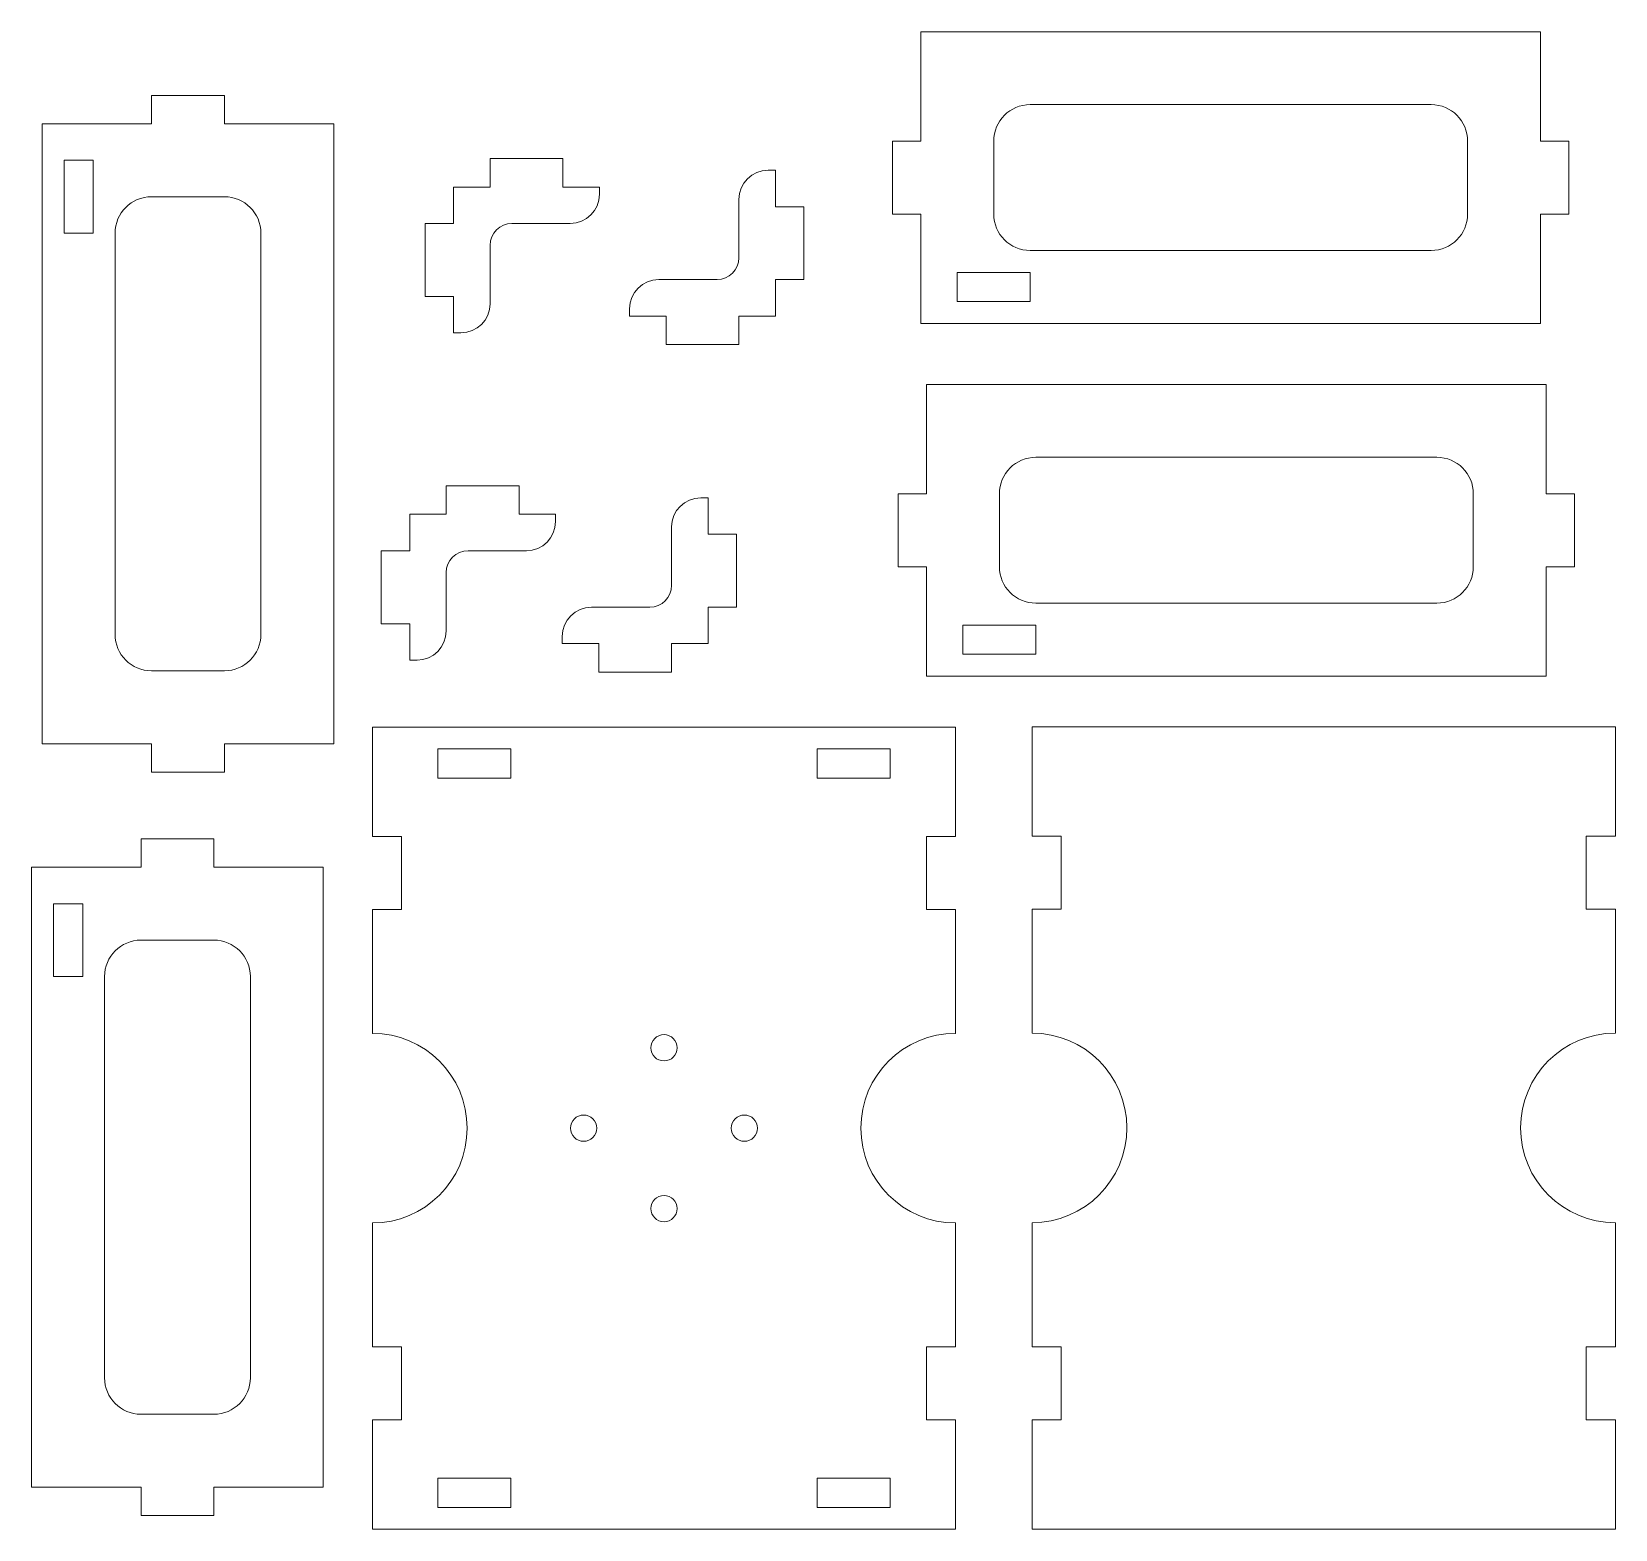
# Model space of a CAD drawing. Header units: millimetres. Extents: x 7 to 224, y 3 to 209.
import ezdxf

# ---------------------------------------------------------------- set-up
doc = ezdxf.new("R2010")
doc.units = ezdxf.units.MM

msp = doc.modelspace()

# ---------------------------------------------------------------- linework, layer by layer
at = {"color": 7, "linetype": 'Continuous', "lineweight": 15}
for p, q in [((128.54, 208.53), (128.54, 193.53)), ((213.54, 208.53), (128.54, 208.53)), ((213.54, 193.53), (213.54, 208.53)), ((23.03, 199.8), (23.03, 195.9)), ((33.03, 199.8), (23.03, 199.8)), ((33.03, 195.9), (33.03, 199.8)), ((198.54, 198.53), (143.54, 198.53)), ((23.03, 195.9), (8.03, 195.9)), ((8.03, 195.9), (8.03, 110.9)), ((48.03, 195.9), (33.03, 195.9)), ((48.03, 110.9), (48.03, 195.9)), ((124.64, 193.53), (124.64, 183.53)), ((128.54, 193.53), (124.64, 193.53)), ((138.54, 193.53), (138.54, 183.53)), ((203.54, 183.53), (203.54, 193.53)), ((217.44, 193.53), (213.54, 193.53)), ((217.44, 183.53), (217.44, 193.53)), ((15.03, 190.9), (11.03, 190.9)), ((11.03, 190.9), (11.03, 180.9)), ((15.03, 180.9), (15.03, 190.9)), ((69.46, 191.13), (69.46, 187.23)), ((79.46, 191.13), (69.46, 191.13)), ((79.46, 187.23), (79.46, 191.13)), ((108.6, 189.53), (107.6, 189.53)), ((108.6, 184.53), (108.6, 189.53)), ((69.46, 187.23), (64.46, 187.23)), ((64.46, 187.23), (64.46, 182.23)), ((84.46, 187.23), (79.46, 187.23)), ((84.46, 186.23), (84.46, 187.23)), ((33.03, 185.9), (23.03, 185.9)), ((103.6, 185.53), (103.6, 177.53)), ((112.5, 184.53), (108.6, 184.53)), ((112.5, 174.53), (112.5, 184.53)), ((124.64, 183.53), (128.54, 183.53)), ((128.54, 183.53), (128.54, 168.53)), ((213.54, 183.53), (217.44, 183.53)), ((213.54, 168.53), (213.54, 183.53)), ((11.03, 180.9), (15.03, 180.9)), ((18.03, 180.9), (18.03, 125.9)), ((38.03, 125.9), (38.03, 180.9)), ((60.56, 182.23), (60.56, 172.23)), ((64.46, 182.23), (60.56, 182.23)), ((72.46, 182.23), (80.46, 182.23)), ((69.46, 171.23), (69.46, 179.23)), ((143.54, 178.53), (198.54, 178.53)), ((100.6, 174.53), (92.6, 174.53)), ((108.6, 174.53), (112.5, 174.53)), ((108.6, 169.53), (108.6, 174.53)), ((143.54, 175.53), (133.54, 175.53)), ((133.54, 175.53), (133.54, 171.53)), ((143.54, 171.53), (143.54, 175.53)), ((60.56, 172.23), (64.46, 172.23)), ((64.46, 172.23), (64.46, 167.23)), ((88.6, 170.53), (88.6, 169.53)), ((88.6, 169.53), (93.6, 169.53)), ((93.6, 169.53), (93.6, 165.63)), ((103.6, 169.53), (108.6, 169.53)), ((103.6, 165.63), (103.6, 169.53)), ((133.54, 171.53), (143.54, 171.53)), ((128.54, 168.53), (213.54, 168.53)), ((64.46, 167.23), (65.46, 167.23)), ((93.6, 165.63), (103.6, 165.63)), ((129.32, 160.17), (129.32, 145.17)), ((214.32, 160.17), (129.32, 160.17)), ((214.32, 145.17), (214.32, 160.17)), ((199.32, 150.17), (144.32, 150.17)), ((63.45, 146.26), (63.45, 142.36)), ((73.45, 146.26), (63.45, 146.26)), ((73.45, 142.36), (73.45, 146.26)), ((99.37, 144.62), (98.37, 144.62)), ((99.37, 139.62), (99.37, 144.62)), ((125.42, 145.17), (125.42, 135.17)), ((129.32, 145.17), (125.42, 145.17)), ((139.32, 145.17), (139.32, 135.17)), ((204.32, 135.17), (204.32, 145.17)), ((218.22, 145.17), (214.32, 145.17)), ((218.22, 135.17), (218.22, 145.17)), ((63.45, 142.36), (58.45, 142.36)), ((58.45, 142.36), (58.45, 137.36)), ((78.45, 142.36), (73.45, 142.36)), ((78.45, 141.36), (78.45, 142.36)), ((94.37, 140.62), (94.37, 132.62)), ((103.27, 139.62), (99.37, 139.62)), ((103.27, 129.62), (103.27, 139.62)), ((54.55, 137.36), (54.55, 127.36)), ((58.45, 137.36), (54.55, 137.36)), ((66.45, 137.36), (74.45, 137.36)), ((125.42, 135.17), (129.32, 135.17)), ((129.32, 135.17), (129.32, 120.17)), ((214.32, 135.17), (218.22, 135.17)), ((214.32, 120.17), (214.32, 135.17)), ((63.45, 126.36), (63.45, 134.36)), ((91.37, 129.62), (83.37, 129.62)), ((99.37, 129.62), (103.27, 129.62)), ((99.37, 124.62), (99.37, 129.62)), ((144.32, 130.17), (199.32, 130.17)), ((54.55, 127.36), (58.45, 127.36)), ((58.45, 127.36), (58.45, 122.36)), ((144.32, 127.17), (134.32, 127.17)), ((134.32, 127.17), (134.32, 123.17)), ((144.32, 123.17), (144.32, 127.17)), ((79.37, 125.62), (79.37, 124.62)), ((79.37, 124.62), (84.37, 124.62)), ((84.37, 124.62), (84.37, 120.72)), ((94.37, 124.62), (99.37, 124.62)), ((94.37, 120.72), (94.37, 124.62)), ((58.45, 122.36), (59.45, 122.36)), ((134.32, 123.17), (144.32, 123.17)), ((23.03, 120.9), (33.03, 120.9)), ((84.37, 120.72), (94.37, 120.72)), ((129.32, 120.17), (214.32, 120.17)), ((53.32, 113.19), (53.32, 98.19)), ((133.32, 113.19), (53.32, 113.19)), ((133.32, 98.19), (133.32, 113.19)), ((143.8, 113.22), (143.8, 98.22)), ((223.8, 113.22), (143.8, 113.22)), ((223.8, 98.22), (223.8, 113.22)), ((8.03, 110.9), (23.03, 110.9)), ((23.03, 110.9), (23.03, 107)), ((33.03, 110.9), (48.03, 110.9)), ((33.03, 107), (33.03, 110.9)), ((72.32, 110.19), (62.32, 110.19)), ((62.32, 110.19), (62.32, 106.19)), ((72.32, 106.19), (72.32, 110.19)), ((114.32, 110.19), (114.32, 106.19)), ((124.32, 110.19), (114.32, 110.19)), ((124.32, 106.19), (124.32, 110.19)), ((23.03, 107), (33.03, 107)), ((62.32, 106.19), (72.32, 106.19)), ((114.32, 106.19), (124.32, 106.19)), ((21.59, 97.87), (21.59, 93.97)), ((31.59, 97.87), (21.59, 97.87)), ((31.59, 93.97), (31.59, 97.87)), ((53.32, 98.19), (57.32, 98.19)), ((57.32, 98.19), (57.32, 88.19)), ((129.32, 98.19), (133.32, 98.19)), ((129.32, 88.19), (129.32, 98.19)), ((143.8, 98.22), (147.8, 98.22)), ((147.8, 98.22), (147.8, 88.22)), ((219.8, 98.22), (223.8, 98.22)), ((219.8, 88.22), (219.8, 98.22)), ((21.59, 93.97), (6.59, 93.97)), ((6.59, 93.97), (6.59, 8.97)), ((46.59, 93.97), (31.59, 93.97)), ((46.59, 8.97), (46.59, 93.97)), ((13.59, 88.97), (9.59, 88.97)), ((9.59, 88.97), (9.59, 78.97)), ((13.59, 78.97), (13.59, 88.97)), ((53.32, 88.19), (53.32, 71.19)), ((57.32, 88.19), (53.32, 88.19)), ((133.32, 88.19), (129.32, 88.19)), ((133.32, 71.19), (133.32, 88.19)), ((143.8, 88.22), (143.8, 71.22)), ((147.8, 88.22), (143.8, 88.22)), ((223.8, 88.22), (219.8, 88.22)), ((223.8, 71.22), (223.8, 88.22)), ((31.59, 83.97), (21.59, 83.97)), ((9.59, 78.97), (13.59, 78.97)), ((16.59, 78.97), (16.59, 23.97)), ((36.59, 23.97), (36.59, 78.97)), ((53.32, 45.19), (53.32, 28.19)), ((133.32, 28.19), (133.32, 45.19)), ((143.8, 45.22), (143.8, 28.22)), ((223.8, 28.22), (223.8, 45.22)), ((53.32, 28.19), (57.32, 28.19)), ((57.32, 28.19), (57.32, 18.19)), ((129.32, 28.19), (133.32, 28.19)), ((129.32, 18.19), (129.32, 28.19)), ((143.8, 28.22), (147.8, 28.22)), ((147.8, 28.22), (147.8, 18.22)), ((219.8, 28.22), (223.8, 28.22)), ((219.8, 18.22), (219.8, 28.22)), ((21.59, 18.97), (31.59, 18.97)), ((53.32, 18.19), (53.32, 3.19)), ((57.32, 18.19), (53.32, 18.19)), ((133.32, 18.19), (129.32, 18.19)), ((133.32, 3.19), (133.32, 18.19)), ((143.8, 18.22), (143.8, 3.22)), ((147.8, 18.22), (143.8, 18.22)), ((223.8, 18.22), (219.8, 18.22)), ((223.8, 3.22), (223.8, 18.22)), ((6.59, 8.97), (21.59, 8.97)), ((21.59, 8.97), (21.59, 5.07)), ((31.59, 8.97), (46.59, 8.97)), ((31.59, 5.07), (31.59, 8.97)), ((72.32, 10.19), (62.32, 10.19)), ((62.32, 10.19), (62.32, 6.19)), ((72.32, 6.19), (72.32, 10.19)), ((124.32, 10.19), (114.32, 10.19)), ((114.32, 10.19), (114.32, 6.19)), ((124.32, 6.19), (124.32, 10.19)), ((21.59, 5.07), (31.59, 5.07)), ((62.32, 6.19), (72.32, 6.19)), ((114.32, 6.19), (124.32, 6.19)), ((53.32, 3.19), (133.32, 3.19)), ((143.8, 3.22), (223.8, 3.22))]:
    msp.add_line(p, q, dxfattribs=at)
for centre in [(93.32, 69.21), (82.3, 58.19), (104.34, 58.19), (93.32, 47.16)]:
    msp.add_circle(centre, 1.8, dxfattribs=at)
for centre, radius, start, end in [((143.54, 193.53), 5, 90, 180), ((198.54, 193.53), 5, 0, 90), ((107.6, 185.53), 4, 90, 180), ((23.03, 180.9), 5, 90, 180), ((33.03, 180.9), 5, 0, 90), ((80.46, 186.23), 4, 270, 0), ((143.54, 183.53), 5, 180, 270), ((198.54, 183.53), 5, 270, 0), ((72.46, 179.23), 3, 90, 180), ((100.6, 177.53), 3, 270, 0), ((92.6, 170.53), 4, 90, 180), ((65.46, 171.23), 4, 270, 0), ((144.32, 145.17), 5, 90, 180), ((199.32, 145.17), 5, 0, 90), ((98.37, 140.62), 4, 90, 180), ((74.45, 141.36), 4, 270, 0), ((66.45, 134.36), 3, 90, 180), ((144.32, 135.17), 5, 180, 270), ((199.32, 135.17), 5, 270, 0), ((91.37, 132.62), 3, 270, 0), ((83.37, 125.62), 4, 90, 180), ((59.45, 126.36), 4, 270, 0), ((23.03, 125.9), 5, 180, 270), ((33.03, 125.9), 5, 270, 0), ((21.59, 78.97), 5, 90, 180), ((31.59, 78.97), 5, 0, 90), ((53.32, 58.19), 13, 270, 90), ((133.32, 58.19), 13, 90, 270), ((143.8, 58.22), 13, 270, 90), ((223.8, 58.22), 13, 90, 270), ((21.59, 23.97), 5, 180, 270), ((31.59, 23.97), 5, 270, 0)]:
    msp.add_arc(centre, radius, start, end, dxfattribs=at)

doc.saveas('drawing.dxf')
